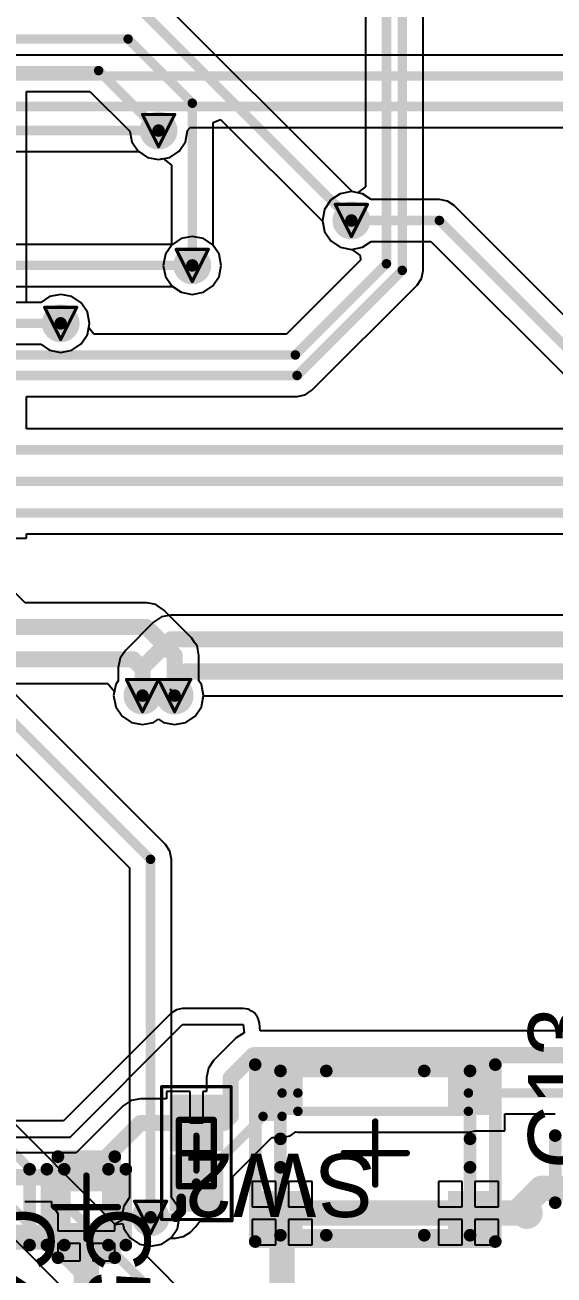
# Model space of a CAD drawing. Header units: millimetres. Extents: x 9.6 to 105, y 7.6 to 66.9.
# Drawn here: x 76.24 to 84.62, y 25.12 to 44.9 of the extents above; entities that cross this region are included whole.
import ezdxf

# ---------------------------------------------------------------- set-up
doc = ezdxf.new("R2010")
doc.units = ezdxf.units.MM
for name, color, linetype in [('BottomLayer', 5, 'Continuous'), ('BottomSolder', 6, 'Continuous'), ('DrillDrawing', 1, 'Continuous'), ('Mechanical13', 56, 'Continuous'), ('Mechanical15', 56, 'Continuous'), ('Mechanical16', 56, 'Continuous'), ('Mechanical2', 216, 'Continuous'), ('Mechanical3', 76, 'Continuous'), ('Mechanical5', 56, 'Continuous'), ('TopLayer', 1, 'Continuous'), ('TopOverlay', 2, 'Continuous'), ('TopPaste', 8, 'Continuous'), ('TopSolder', 216, 'Continuous'), ('ViaHoleLayer', 16, 'Continuous')]:
    doc.layers.add(name, color=color, linetype=linetype)
doc.styles.add('Arial', font='arial.ttf', dxfattribs={"height": 0.2})

msp = doc.modelspace()

# ---------------------------------------------------------------- hatches: boundary and pattern name
at = {"layer": 'BottomLayer'}
h = msp.add_hatch(color=5, dxfattribs=at)
edge = h.paths.add_edge_path()
edge.add_arc((78.359, 43.231), 0.2, 0, 360)
h = msp.add_hatch(color=5, dxfattribs=at)
edge = h.paths.add_edge_path()
edge.add_arc((81.41, 41.808), 0.2, 0, 360)
h = msp.add_hatch(color=5, dxfattribs=at)
edge = h.paths.add_edge_path()
edge.add_arc((78.892, 41.097), 0.2, 0, 360)
h = msp.add_hatch(color=5, dxfattribs=at)
edge = h.paths.add_edge_path()
edge.add_arc((76.81, 40.18), 0.2, 0, 360)
h = msp.add_hatch(color=5, dxfattribs=at)
edge = h.paths.add_edge_path()
edge.add_arc((78.105, 34.29), 0.2, 0, 360)
h = msp.add_hatch(color=5, dxfattribs=at)
edge = h.paths.add_edge_path()
edge.add_arc((78.613, 34.29), 0.2, 0, 360)
h = msp.add_hatch(color=5, dxfattribs=at)
edge = h.paths.add_edge_path()
edge.add_arc((78.232, 26.035), 0.2, 0, 360)
at = {"layer": 'BottomSolder'}
h = msp.add_hatch(color=6, dxfattribs=at)
edge = h.paths.add_edge_path()
edge.add_arc((78.359, 43.231), 0.3, 0, 360)
h = msp.add_hatch(color=6, dxfattribs=at)
edge = h.paths.add_edge_path()
edge.add_arc((81.41, 41.808), 0.3, 0, 360)
h = msp.add_hatch(color=6, dxfattribs=at)
edge = h.paths.add_edge_path()
edge.add_arc((78.892, 41.097), 0.3, 0, 360)
h = msp.add_hatch(color=6, dxfattribs=at)
edge = h.paths.add_edge_path()
edge.add_arc((76.81, 40.18), 0.3, 0, 360)
h = msp.add_hatch(color=6, dxfattribs=at)
edge = h.paths.add_edge_path()
edge.add_arc((78.105, 34.29), 0.3, 0, 360)
h = msp.add_hatch(color=6, dxfattribs=at)
edge = h.paths.add_edge_path()
edge.add_arc((78.613, 34.29), 0.3, 0, 360)
h = msp.add_hatch(color=6, dxfattribs=at)
edge = h.paths.add_edge_path()
edge.add_arc((78.232, 26.035), 0.3, 0, 360)
at = {"layer": 'TopLayer'}
h = msp.add_hatch(color=1, dxfattribs=at)
edge = h.paths.add_edge_path()
edge.add_arc((78.359, 43.231), 0.2, 0, 360)
h = msp.add_hatch(color=1, dxfattribs=at)
edge = h.paths.add_edge_path()
edge.add_arc((81.41, 41.808), 0.2, 0, 360)
h = msp.add_hatch(color=1, dxfattribs=at)
edge = h.paths.add_edge_path()
edge.add_arc((78.892, 41.097), 0.2, 0, 360)
h = msp.add_hatch(color=1, dxfattribs=at)
edge = h.paths.add_edge_path()
edge.add_arc((76.81, 40.18), 0.2, 0, 360)
h = msp.add_hatch(color=1, dxfattribs=at)
edge = h.paths.add_edge_path()
edge.add_arc((78.105, 34.29), 0.2, 0, 360)
h = msp.add_hatch(color=1, dxfattribs=at)
edge = h.paths.add_edge_path()
edge.add_arc((78.613, 34.29), 0.2, 0, 360)
for points in [[(80.638, 27.651), (79.988, 27.651), (79.988, 28.351), (80.638, 28.351)], [(83.588, 27.651), (82.938, 27.651), (82.938, 28.351), (83.588, 28.351)], [(79.282, 27.176), (78.632, 27.176), (78.632, 27.876), (79.282, 27.876)], [(79.282, 26.226), (78.632, 26.226), (78.632, 26.926), (79.282, 26.926)], [(77.516, 26.895), (77.516, 26.445), (76.916, 26.445), (76.916, 26.895)], [(80.638, 25.751), (79.988, 25.751), (79.988, 26.451), (80.638, 26.451)], [(83.588, 25.751), (82.938, 25.751), (82.938, 26.451), (83.588, 26.451)], [(77.516, 25.945), (77.516, 25.495), (76.916, 25.495), (76.916, 25.945)]]:
    msp.add_hatch(color=1, dxfattribs=at).paths.add_polyline_path(points)
h = msp.add_hatch(color=1, dxfattribs=at)
edge = h.paths.add_edge_path()
edge.add_arc((78.232, 26.035), 0.2, 0, 360)
at = {"layer": 'TopPaste'}
for points in [[(80.638, 27.651), (79.988, 27.651), (79.988, 28.351), (80.638, 28.351)], [(83.588, 27.651), (82.938, 27.651), (82.938, 28.351), (83.588, 28.351)], [(79.232, 27.226), (78.682, 27.226), (78.682, 27.826), (79.232, 27.826)], [(77.516, 26.895), (77.516, 26.445), (76.916, 26.445), (76.916, 26.895)], [(79.232, 26.276), (78.682, 26.276), (78.682, 26.876), (79.232, 26.876)], [(80.638, 25.751), (79.988, 25.751), (79.988, 26.451), (80.638, 26.451)], [(83.588, 25.751), (82.938, 25.751), (82.938, 26.451), (83.588, 26.451)], [(77.516, 25.945), (77.516, 25.495), (76.916, 25.495), (76.916, 25.945)]]:
    msp.add_hatch(color=8, dxfattribs=at).paths.add_polyline_path(points)
at = {"layer": 'TopSolder'}
h = msp.add_hatch(color=216, dxfattribs=at)
edge = h.paths.add_edge_path()
edge.add_arc((78.359, 43.231), 0.3, 0, 360)
h = msp.add_hatch(color=216, dxfattribs=at)
edge = h.paths.add_edge_path()
edge.add_arc((81.41, 41.808), 0.3, 0, 360)
h = msp.add_hatch(color=216, dxfattribs=at)
edge = h.paths.add_edge_path()
edge.add_arc((78.892, 41.097), 0.3, 0, 360)
h = msp.add_hatch(color=216, dxfattribs=at)
edge = h.paths.add_edge_path()
edge.add_arc((76.81, 40.18), 0.3, 0, 360)
h = msp.add_hatch(color=216, dxfattribs=at)
edge = h.paths.add_edge_path()
edge.add_arc((78.105, 34.29), 0.3, 0, 360)
h = msp.add_hatch(color=216, dxfattribs=at)
edge = h.paths.add_edge_path()
edge.add_arc((78.613, 34.29), 0.3, 0, 360)
for points in [[(80.638, 27.651), (79.988, 27.651), (79.988, 28.351), (80.638, 28.351)], [(83.588, 27.651), (82.938, 27.651), (82.938, 28.351), (83.588, 28.351)], [(79.382, 27.076), (78.532, 27.076), (78.532, 27.976), (79.382, 27.976)], [(79.382, 26.126), (78.532, 26.126), (78.532, 27.026), (79.382, 27.026)], [(77.516, 26.895), (77.516, 26.445), (76.916, 26.445), (76.916, 26.895)], [(80.638, 25.751), (79.988, 25.751), (79.988, 26.451), (80.638, 26.451)], [(83.588, 25.751), (82.938, 25.751), (82.938, 26.451), (83.588, 26.451)], [(77.516, 25.945), (77.516, 25.495), (76.916, 25.495), (76.916, 25.945)]]:
    msp.add_hatch(color=216, dxfattribs=at).paths.add_polyline_path(points)
h = msp.add_hatch(color=216, dxfattribs=at)
edge = h.paths.add_edge_path()
edge.add_arc((78.232, 26.035), 0.3, 0, 360)
at = {"layer": 'ViaHoleLayer'}
h = msp.add_hatch(color=16, dxfattribs=at)
edge = h.paths.add_edge_path()
edge.add_arc((78.359, 43.231), 0.1, 0, 360)
h = msp.add_hatch(color=16, dxfattribs=at)
edge = h.paths.add_edge_path()
edge.add_arc((81.41, 41.808), 0.1, 0, 360)
h = msp.add_hatch(color=16, dxfattribs=at)
edge = h.paths.add_edge_path()
edge.add_arc((78.892, 41.097), 0.1, 0, 360)
h = msp.add_hatch(color=16, dxfattribs=at)
edge = h.paths.add_edge_path()
edge.add_arc((76.81, 40.18), 0.1, 0, 360)
h = msp.add_hatch(color=16, dxfattribs=at)
edge = h.paths.add_edge_path()
edge.add_arc((78.105, 34.29), 0.1, 0, 360)
h = msp.add_hatch(color=16, dxfattribs=at)
edge = h.paths.add_edge_path()
edge.add_arc((78.613, 34.29), 0.1, 0, 360)
h = msp.add_hatch(color=16, dxfattribs=at)
edge = h.paths.add_edge_path()
edge.add_arc((78.232, 26.035), 0.1, 0, 360)

# ---------------------------------------------------------------- linework, layer by layer
at = {"layer": 'BottomLayer'}
for p, q in [((100.962, 44.426), (70.253, 44.426)), ((78.783, 43.055), (78.818, 43.231)), ((78.818, 43.231), (78.859, 43.28)), ((78.859, 43.28), (88.229, 43.28)), ((78.683, 42.906), (78.783, 43.055)), ((71.994, 42.899), (78.045, 42.899)), ((78.045, 42.899), (78.183, 42.807)), ((78.183, 42.807), (78.359, 42.772)), ((78.359, 42.772), (78.535, 42.807)), ((78.535, 42.807), (78.683, 42.906)), ((81.085, 42.133), (80.986, 41.984)), ((81.234, 42.232), (81.085, 42.133)), ((81.41, 42.267), (81.234, 42.232)), ((81.585, 42.232), (81.41, 42.267)), ((81.724, 42.14), (81.585, 42.232)), ((82.804, 42.14), (81.724, 42.14)), ((82.931, 42.115), (82.804, 42.14)), ((80.986, 41.984), (80.951, 41.808)), ((83.038, 42.043), (82.931, 42.115)), ((87.184, 37.897), (83.038, 42.043)), ((80.951, 41.808), (80.986, 41.633)), ((78.892, 41.556), (78.717, 41.521)), ((79.068, 41.521), (78.892, 41.556)), ((80.986, 41.633), (81.085, 41.484)), ((78.578, 41.429), (74.727, 41.429)), ((78.717, 41.521), (78.578, 41.429)), ((79.217, 41.422), (79.068, 41.521)), ((79.316, 41.273), (79.217, 41.422)), ((81.085, 41.484), (81.234, 41.385)), ((81.234, 41.385), (81.41, 41.35)), ((81.41, 41.35), (81.585, 41.385)), ((81.585, 41.385), (81.724, 41.477)), ((81.724, 41.477), (82.667, 41.477)), ((82.667, 41.477), (88.463, 35.681)), ((79.351, 41.097), (79.316, 41.273)), ((79.316, 40.922), (79.351, 41.097)), ((74.864, 40.766), (78.578, 40.766)), ((78.578, 40.766), (78.717, 40.673)), ((79.068, 40.673), (79.217, 40.773)), ((79.217, 40.773), (79.316, 40.922)), ((76.634, 40.604), (76.496, 40.511)), ((76.81, 40.639), (76.634, 40.604)), ((76.985, 40.604), (76.81, 40.639)), ((77.134, 40.504), (76.985, 40.604)), ((78.717, 40.673), (78.892, 40.638)), ((78.892, 40.638), (79.068, 40.673)), ((76.496, 40.511), (74.776, 40.511)), ((77.233, 40.356), (77.134, 40.504)), ((77.268, 40.18), (77.233, 40.356)), ((77.233, 40.004), (77.268, 40.18)), ((77.134, 39.856), (77.233, 40.004)), ((74.472, 39.849), (76.496, 39.849)), ((76.496, 39.849), (76.634, 39.756)), ((76.985, 39.756), (77.134, 39.856)), ((76.634, 39.756), (76.81, 39.721)), ((76.81, 39.721), (76.985, 39.756)), ((78.466, 31.934), (73.433, 36.967)), ((78.28, 35.451), (77.833, 35.004)), ((78.404, 35.534), (78.28, 35.451)), ((78.551, 35.563), (78.404, 35.534)), ((88.414, 35.563), (78.551, 35.563)), ((78.551, 35.563), (78.551, 35.563)), ((77.75, 34.88), (77.721, 34.733)), ((77.833, 35.004), (77.75, 34.88)), ((77.721, 34.733), (77.721, 34.733)), ((77.721, 34.733), (77.721, 34.525)), ((77.681, 34.466), (77.646, 34.29)), ((77.721, 34.525), (77.681, 34.466)), ((77.646, 34.29), (77.681, 34.114)), ((79.037, 34.114), (79.071, 34.287)), ((79.071, 34.287), (88.36, 34.287)), ((77.681, 34.114), (77.781, 33.966)), ((78.937, 33.966), (79.037, 34.114)), ((75.531, 33.931), (77.901, 31.562)), ((77.781, 33.966), (77.929, 33.866)), ((77.929, 33.866), (78.105, 33.831)), ((78.105, 33.831), (78.281, 33.866)), ((78.281, 33.866), (78.359, 33.919)), ((78.359, 33.919), (78.437, 33.866)), ((78.437, 33.866), (78.613, 33.831)), ((78.613, 33.831), (78.789, 33.866)), ((78.789, 33.866), (78.937, 33.966)), ((78.538, 31.826), (78.466, 31.934)), ((78.563, 31.699), (78.538, 31.826)), ((78.563, 26.349), (78.563, 31.699)), ((77.901, 31.562), (77.901, 26.349)), ((77.665, 25.928), (75.414, 28.179)), ((74.467, 27.299), (82.722, 19.045)), ((77.901, 26.349), (77.808, 26.211)), ((78.656, 26.211), (78.563, 26.349)), ((77.808, 26.211), (77.773, 26.035)), ((78.691, 26.035), (78.656, 26.211)), ((77.782, 25.99), (77.665, 25.928)), ((77.773, 26.035), (77.782, 25.99)), ((78.656, 25.859), (78.691, 26.035)), ((78.556, 25.711), (78.656, 25.859)), ((78.125, 25.468), (78.187, 25.585)), ((78.187, 25.585), (78.232, 25.576)), ((78.232, 25.576), (78.408, 25.611)), ((78.408, 25.611), (78.556, 25.711)), ((83.703, 19.889), (78.125, 25.468))]:
    msp.add_line(p, q, dxfattribs=at)
for points, const_width in [([(70.002, 44.094), (101.645, 44.094)], 0.15), ([(71.476, 43.612), (88.367, 43.612)], 0.15), ([(71.857, 43.231), (78.359, 43.231)], 0.15), ([(81.41, 41.808), (82.804, 41.808)], 0.15), ([(82.804, 41.808), (101.905, 22.708)], 0.15), ([(74.727, 41.097), (78.892, 41.097)], 0.15), ([(74.334, 40.18), (76.81, 40.18)], 0.15), ([(73.101, 36.83), (78.232, 31.699)], 0.15), ([(78.105, 34.733), (78.551, 35.179)], 0.254), ([(78.551, 35.179), (88.729, 35.179)], 0.254), ([(78.105, 34.29), (78.105, 34.733)], 0.254), ([(78.641, 34.55), (78.762, 34.671)], 0.254), ([(78.641, 34.318), (78.641, 34.55)], 0.254), ([(78.762, 34.671), (88.519, 34.671)], 0.254), ([(78.613, 34.29), (78.641, 34.318)], 0.254), ([(78.232, 26.035), (78.232, 31.699)], 0.15), ([(75.082, 28.042), (83.566, 19.558)], 0.15), ([(74.701, 27.534), (83.439, 18.796)], 0.15)]:
    msp.add_lwpolyline(points, dxfattribs=dict(at, const_width=const_width))
for points, const_width in [([(78.321, 43.231, 1), (78.397, 43.231, 1)], 0.075), ([(81.372, 41.808, 1), (81.447, 41.808, 1)], 0.075), ([(82.766, 41.808, 1), (82.842, 41.808, 1)], 0.075), ([(82.766, 41.808, 1), (82.842, 41.808, 1)], 0.075), ([(78.855, 41.097, 1), (78.93, 41.097, 1)], 0.075), ([(76.772, 40.18, 1), (76.847, 40.18, 1)], 0.075), ([(78.488, 35.179, 1), (78.615, 35.179, 1)], 0.127), ([(78.488, 35.179, 1), (78.615, 35.179, 1)], 0.127), ([(78.041, 34.733, 1), (78.168, 34.733, 1)], 0.127), ([(78.041, 34.733, 1), (78.168, 34.733, 1)], 0.127), ([(78.577, 34.55, 1), (78.704, 34.55, 1)], 0.127), ([(78.577, 34.55, 1), (78.704, 34.55, 1)], 0.127), ([(78.698, 34.671, 1), (78.825, 34.671, 1)], 0.127), ([(78.698, 34.671, 1), (78.825, 34.671, 1)], 0.127), ([(78.041, 34.29, 1), (78.168, 34.29, 1)], 0.127), ([(78.549, 34.29, 1), (78.677, 34.29, 1)], 0.127), ([(78.577, 34.318, 1), (78.704, 34.318, 1)], 0.127), ([(78.577, 34.318, 1), (78.704, 34.318, 1)], 0.127), ([(78.194, 31.699, 1), (78.27, 31.699, 1)], 0.075), ([(78.194, 31.699, 1), (78.27, 31.699, 1)], 0.075), ([(78.194, 26.035, 1), (78.27, 26.035, 1)], 0.075)]:
    msp.add_lwpolyline(points, format="xyb", close=True, dxfattribs=dict(at, const_width=const_width))
at = {"layer": 'DrillDrawing', "const_width": 0.0508}
for points in [[(78.105, 43.485), (78.613, 43.485)], [(78.105, 43.485), (78.359, 42.977)], [(78.359, 42.977), (78.613, 43.485)], [(81.156, 42.062), (81.664, 42.062)], [(81.156, 42.062), (81.41, 41.554)], [(81.41, 41.554), (81.664, 42.062)], [(78.638, 41.351), (79.146, 41.351)], [(78.638, 41.351), (78.892, 40.843)], [(78.892, 40.843), (79.146, 41.351)], [(76.556, 40.434), (77.064, 40.434)], [(76.556, 40.434), (76.81, 39.926)], [(76.81, 39.926), (77.064, 40.434)], [(77.851, 34.544), (78.359, 34.544)], [(77.851, 34.544), (78.105, 34.036)], [(78.105, 34.036), (78.359, 34.544)], [(78.359, 34.544), (78.867, 34.544)], [(78.359, 34.544), (78.613, 34.036)], [(78.613, 34.036), (78.867, 34.544)], [(77.978, 26.289), (78.486, 26.289)], [(77.978, 26.289), (78.232, 25.781)], [(78.232, 25.781), (78.486, 26.289)]]:
    msp.add_lwpolyline(points, dxfattribs=at)
at = {"layer": 'DrillDrawing', "const_width": 0.0254}
for points in [[(78.092, 43.485, 1), (78.118, 43.485, 1)], [(78.092, 43.485, 1), (78.118, 43.485, 1)], [(78.6, 43.485, 1), (78.626, 43.485, 1)], [(78.6, 43.485, 1), (78.626, 43.485, 1)], [(78.346, 42.977, 1), (78.372, 42.977, 1)], [(78.346, 42.977, 1), (78.372, 42.977, 1)], [(81.143, 42.062, 1), (81.168, 42.062, 1)], [(81.143, 42.062, 1), (81.168, 42.062, 1)], [(81.651, 42.062, 1), (81.676, 42.062, 1)], [(81.651, 42.062, 1), (81.676, 42.062, 1)], [(81.397, 41.554, 1), (81.422, 41.554, 1)], [(81.397, 41.554, 1), (81.422, 41.554, 1)], [(78.626, 41.351, 1), (78.651, 41.351, 1)], [(78.626, 41.351, 1), (78.651, 41.351, 1)], [(79.134, 41.351, 1), (79.159, 41.351, 1)], [(79.134, 41.351, 1), (79.159, 41.351, 1)], [(78.88, 40.843, 1), (78.905, 40.843, 1)], [(78.88, 40.843, 1), (78.905, 40.843, 1)], [(76.543, 40.434, 1), (76.568, 40.434, 1)], [(76.543, 40.434, 1), (76.568, 40.434, 1)], [(77.051, 40.434, 1), (77.076, 40.434, 1)], [(77.051, 40.434, 1), (77.076, 40.434, 1)], [(76.797, 39.926, 1), (76.822, 39.926, 1)], [(76.797, 39.926, 1), (76.822, 39.926, 1)], [(77.838, 34.544, 1), (77.864, 34.544, 1)], [(77.838, 34.544, 1), (77.864, 34.544, 1)], [(78.346, 34.544, 1), (78.372, 34.544, 1)], [(78.346, 34.544, 1), (78.372, 34.544, 1)], [(78.346, 34.544, 1), (78.372, 34.544, 1)], [(78.346, 34.544, 1), (78.372, 34.544, 1)], [(78.854, 34.544, 1), (78.88, 34.544, 1)], [(78.854, 34.544, 1), (78.88, 34.544, 1)], [(78.092, 34.036, 1), (78.118, 34.036, 1)], [(78.092, 34.036, 1), (78.118, 34.036, 1)], [(78.6, 34.036, 1), (78.626, 34.036, 1)], [(78.6, 34.036, 1), (78.626, 34.036, 1)], [(77.965, 26.289, 1), (77.991, 26.289, 1)], [(77.965, 26.289, 1), (77.991, 26.289, 1)], [(78.473, 26.289, 1), (78.499, 26.289, 1)], [(78.473, 26.289, 1), (78.499, 26.289, 1)], [(78.219, 25.781, 1), (78.245, 25.781, 1)], [(78.219, 25.781, 1), (78.245, 25.781, 1)]]:
    msp.add_lwpolyline(points, format="xyb", close=True, dxfattribs=at)
at = {"layer": 'Mechanical13', "const_width": 0.1}
for points in [[(78.682, 26.526), (78.682, 27.576)], [(78.682, 27.576), (79.232, 27.576)], [(79.232, 26.526), (79.232, 27.576)], [(78.682, 26.526), (79.232, 26.526)]]:
    msp.add_lwpolyline(points, dxfattribs=at)
at = {"layer": 'Mechanical13', "const_width": 0.05}
for points in [[(78.657, 27.576, 1), (78.707, 27.576, 1)], [(78.657, 27.576, 1), (78.707, 27.576, 1)], [(79.207, 27.576, 1), (79.257, 27.576, 1)], [(79.207, 27.576, 1), (79.257, 27.576, 1)], [(78.657, 26.526, 1), (78.707, 26.526, 1)], [(78.657, 26.526, 1), (78.707, 26.526, 1)], [(79.207, 26.526, 1), (79.257, 26.526, 1)], [(79.207, 26.526, 1), (79.257, 26.526, 1)]]:
    msp.add_lwpolyline(points, format="xyb", close=True, dxfattribs=at)
at = {"layer": 'Mechanical15'}
for points, const_width in [([(78.407, 26.001), (78.407, 28.101)], 0.05), ([(78.407, 28.101), (79.507, 28.101)], 0.05), ([(79.507, 26.001), (79.507, 28.101)], 0.05), ([(78.957, 26.776), (78.957, 27.326)], 0.1), ([(78.682, 27.051), (79.232, 27.051)], 0.1), ([(78.407, 26.001), (79.507, 26.001)], 0.05)]:
    msp.add_lwpolyline(points, dxfattribs=dict(at, const_width=const_width))
for points, const_width in [([(78.394, 28.101, 1), (78.419, 28.101, 1)], 0.025), ([(78.394, 28.101, 1), (78.419, 28.101, 1)], 0.025), ([(79.494, 28.101, 1), (79.519, 28.101, 1)], 0.025), ([(79.494, 28.101, 1), (79.519, 28.101, 1)], 0.025), ([(78.932, 27.326, 1), (78.982, 27.326, 1)], 0.05), ([(78.657, 27.051, 1), (78.707, 27.051, 1)], 0.05), ([(79.207, 27.051, 1), (79.257, 27.051, 1)], 0.05), ([(78.932, 26.776, 1), (78.982, 26.776, 1)], 0.05), ([(78.394, 26.001, 1), (78.419, 26.001, 1)], 0.025), ([(78.394, 26.001, 1), (78.419, 26.001, 1)], 0.025), ([(79.494, 26.001, 1), (79.519, 26.001, 1)], 0.025), ([(79.494, 26.001, 1), (79.519, 26.001, 1)], 0.025)]:
    msp.add_lwpolyline(points, format="xyb", close=True, dxfattribs=dict(at, const_width=const_width))
at = {"layer": 'Mechanical16', "const_width": 0.1}
for points in [[(81.788, 26.551), (81.788, 27.551)], [(81.288, 27.051), (82.288, 27.051)], [(77.216, 25.695), (77.216, 26.695)], [(76.716, 26.195), (77.716, 26.195)]]:
    msp.add_lwpolyline(points, dxfattribs=at)
at = {"layer": 'Mechanical16', "const_width": 0.05}
for points in [[(81.763, 27.551, 1), (81.813, 27.551, 1)], [(81.263, 27.051, 1), (81.313, 27.051, 1)], [(82.263, 27.051, 1), (82.313, 27.051, 1)], [(77.191, 26.695, 1), (77.241, 26.695, 1)], [(81.763, 26.551, 1), (81.813, 26.551, 1)], [(76.691, 26.195, 1), (76.741, 26.195, 1)], [(77.691, 26.195, 1), (77.741, 26.195, 1)], [(77.191, 25.695, 1), (77.241, 25.695, 1)]]:
    msp.add_lwpolyline(points, format="xyb", close=True, dxfattribs=at)
at = {"layer": 'Mechanical2', "const_width": 0.2}
for points in [[(80.288, 25.751), (80.288, 28.351)], [(80.288, 28.351), (83.288, 28.351)], [(83.288, 25.751), (83.288, 28.351)], [(76.866, 26.795), (77.566, 26.795)], [(76.866, 25.595), (76.866, 26.795)], [(77.566, 25.595), (77.566, 26.795)], [(80.288, 25.751), (83.288, 25.751)], [(76.866, 25.595), (77.566, 25.595)]]:
    msp.add_lwpolyline(points, dxfattribs=at)
at = {"layer": 'Mechanical2', "const_width": 0.1}
for points in [[(80.238, 28.351, 1), (80.338, 28.351, 1)], [(80.238, 28.351, 1), (80.338, 28.351, 1)], [(83.238, 28.351, 1), (83.338, 28.351, 1)], [(83.238, 28.351, 1), (83.338, 28.351, 1)], [(76.816, 26.795, 1), (76.916, 26.795, 1)], [(76.816, 26.795, 1), (76.916, 26.795, 1)], [(77.516, 26.795, 1), (77.616, 26.795, 1)], [(77.516, 26.795, 1), (77.616, 26.795, 1)], [(80.238, 25.751, 1), (80.338, 25.751, 1)], [(80.238, 25.751, 1), (80.338, 25.751, 1)], [(83.238, 25.751, 1), (83.338, 25.751, 1)], [(83.238, 25.751, 1), (83.338, 25.751, 1)], [(76.816, 25.595, 1), (76.916, 25.595, 1)], [(76.816, 25.595, 1), (76.916, 25.595, 1)], [(77.516, 25.595, 1), (77.616, 25.595, 1)], [(77.516, 25.595, 1), (77.616, 25.595, 1)]]:
    msp.add_lwpolyline(points, format="xyb", close=True, dxfattribs=at)
at = {"layer": 'Mechanical3', "const_width": 0.2}
for points in [[(79.888, 25.651), (79.888, 28.451)], [(79.888, 28.451), (83.688, 28.451)], [(83.688, 25.651), (83.688, 28.451)], [(76.766, 26.995), (77.666, 26.995)], [(76.766, 25.395), (76.766, 26.995)], [(77.666, 25.395), (77.666, 26.995)], [(79.888, 25.651), (83.688, 25.651)], [(76.766, 25.395), (77.666, 25.395)]]:
    msp.add_lwpolyline(points, dxfattribs=at)
at = {"layer": 'Mechanical3', "const_width": 0.1}
for points in [[(79.838, 28.451, 1), (79.938, 28.451, 1)], [(79.838, 28.451, 1), (79.938, 28.451, 1)], [(83.638, 28.451, 1), (83.738, 28.451, 1)], [(83.638, 28.451, 1), (83.738, 28.451, 1)], [(76.716, 26.995, 1), (76.816, 26.995, 1)], [(76.716, 26.995, 1), (76.816, 26.995, 1)], [(77.616, 26.995, 1), (77.716, 26.995, 1)], [(77.616, 26.995, 1), (77.716, 26.995, 1)], [(79.838, 25.651, 1), (79.938, 25.651, 1)], [(79.838, 25.651, 1), (79.938, 25.651, 1)], [(83.638, 25.651, 1), (83.738, 25.651, 1)], [(83.638, 25.651, 1), (83.738, 25.651, 1)], [(76.716, 25.395, 1), (76.816, 25.395, 1)], [(76.716, 25.395, 1), (76.816, 25.395, 1)], [(77.616, 25.395, 1), (77.716, 25.395, 1)], [(77.616, 25.395, 1), (77.716, 25.395, 1)]]:
    msp.add_lwpolyline(points, format="xyb", close=True, dxfattribs=at)
at = {"layer": 'Mechanical5', "const_width": 0.2}
for points in [[(79.888, 25.651), (79.888, 28.451)], [(79.888, 28.451), (83.688, 28.451)], [(83.688, 25.651), (83.688, 28.451)], [(76.766, 26.995), (77.666, 26.995)], [(76.766, 25.395), (76.766, 26.995)], [(77.666, 25.395), (77.666, 26.995)], [(79.888, 25.651), (83.688, 25.651)], [(76.766, 25.395), (77.666, 25.395)]]:
    msp.add_lwpolyline(points, dxfattribs=at)
at = {"layer": 'Mechanical5', "const_width": 0.1}
for points in [[(79.838, 28.451, 1), (79.938, 28.451, 1)], [(79.838, 28.451, 1), (79.938, 28.451, 1)], [(83.638, 28.451, 1), (83.738, 28.451, 1)], [(83.638, 28.451, 1), (83.738, 28.451, 1)], [(76.716, 26.995, 1), (76.816, 26.995, 1)], [(76.716, 26.995, 1), (76.816, 26.995, 1)], [(77.616, 26.995, 1), (77.716, 26.995, 1)], [(77.616, 26.995, 1), (77.716, 26.995, 1)], [(79.838, 25.651, 1), (79.938, 25.651, 1)], [(79.838, 25.651, 1), (79.938, 25.651, 1)], [(83.638, 25.651, 1), (83.738, 25.651, 1)], [(83.638, 25.651, 1), (83.738, 25.651, 1)], [(76.716, 25.395, 1), (76.816, 25.395, 1)], [(76.716, 25.395, 1), (76.816, 25.395, 1)], [(77.616, 25.395, 1), (77.716, 25.395, 1)], [(77.616, 25.395, 1), (77.716, 25.395, 1)]]:
    msp.add_lwpolyline(points, format="xyb", close=True, dxfattribs=at)
at = {"layer": 'TopLayer'}
for p, q in [((82.547, 41.019), (82.547, 50.532)), ((81.422, 42.265), (77.273, 46.414)), ((81.634, 45.932), (81.634, 42.341)), ((76.267, 42.78), (76.267, 43.849)), ((76.267, 43.849), (77.273, 43.849)), ((77.273, 43.849), (77.903, 43.219)), ((79.224, 43.36), (79.341, 43.408)), ((79.224, 41.411), (79.224, 43.36)), ((79.341, 43.408), (80.953, 41.796)), ((77.903, 43.219), (77.935, 43.055)), ((77.935, 43.055), (78.035, 42.906)), ((76.267, 41.78), (76.267, 42.78)), ((78.035, 42.906), (78.183, 42.807)), ((78.183, 42.807), (78.359, 42.772)), ((78.359, 42.772), (78.434, 42.787)), ((78.434, 42.787), (78.561, 42.683)), ((78.561, 42.683), (78.561, 41.411)), ((81.634, 42.341), (81.507, 42.248)), ((81.507, 42.248), (81.422, 42.265)), ((76.267, 40.511), (76.267, 41.78)), ((80.953, 41.796), (80.986, 41.633)), ((80.986, 41.633), (81.085, 41.484)), ((78.561, 41.411), (78.469, 41.273)), ((79.316, 41.273), (79.224, 41.411)), ((81.085, 41.484), (81.234, 41.385)), ((81.234, 41.385), (81.41, 41.35)), ((81.41, 41.35), (81.419, 41.351)), ((81.419, 41.351), (81.547, 41.254)), ((78.469, 41.273), (78.434, 41.097)), ((79.351, 41.097), (79.316, 41.273)), ((81.553, 41.178), (80.386, 40.011)), ((81.547, 41.254), (81.553, 41.178)), ((78.434, 41.097), (78.469, 40.922)), ((79.316, 40.922), (79.351, 41.097)), ((82.531, 40.938), (82.547, 41.019)), ((78.469, 40.922), (78.568, 40.773)), ((78.568, 40.773), (78.717, 40.673)), ((79.068, 40.673), (79.217, 40.773)), ((79.217, 40.773), (79.316, 40.922)), ((80.786, 39.121), (82.45, 40.785)), ((82.45, 40.785), (82.522, 40.892)), ((82.522, 40.892), (82.531, 40.938)), ((76.634, 40.604), (76.496, 40.511)), ((76.81, 40.639), (76.634, 40.604)), ((76.985, 40.604), (76.81, 40.639)), ((77.134, 40.504), (76.985, 40.604)), ((78.717, 40.673), (78.892, 40.638)), ((78.892, 40.638), (79.068, 40.673)), ((76.496, 40.511), (76.267, 40.511)), ((77.233, 40.356), (77.134, 40.504)), ((77.268, 40.18), (77.233, 40.356)), ((77.254, 40.11), (77.268, 40.18)), ((77.335, 40.011), (77.254, 40.11)), ((80.386, 40.011), (77.335, 40.011)), ((76.267, 38.511), (76.267, 39.024)), ((76.267, 39.024), (80.552, 39.024)), ((80.552, 39.024), (80.679, 39.049)), ((80.679, 39.049), (80.786, 39.121)), ((87.55, 38.511), (76.267, 38.511)), ((76.267, 36.78), (76.267, 36.849)), ((76.267, 36.849), (87.27, 36.849)), ((76.248, 35.758), (75.343, 36.663)), ((75.392, 36.78), (76.267, 36.78)), ((78.167, 35.758), (76.248, 35.758)), ((78.205, 35.75), (78.167, 35.758)), ((78.167, 35.758), (78.167, 35.758)), ((78.167, 35.758), (78.167, 35.758)), ((78.314, 35.729), (78.205, 35.75)), ((78.376, 35.687), (78.314, 35.729)), ((78.314, 35.729), (78.314, 35.729)), ((78.314, 35.729), (78.314, 35.729)), ((78.438, 35.646), (78.376, 35.687)), ((78.885, 35.199), (78.438, 35.646)), ((78.93, 35.132), (78.885, 35.199)), ((78.885, 35.199), (78.885, 35.199)), ((78.885, 35.199), (78.885, 35.199)), ((78.968, 35.075), (78.93, 35.132)), ((78.979, 35.018), (78.968, 35.075)), ((78.968, 35.075), (78.968, 35.075)), ((78.968, 35.075), (78.968, 35.075)), ((78.997, 34.927), (78.979, 35.018)), ((78.997, 34.525), (78.997, 34.927)), ((78.997, 34.927), (78.997, 34.927)), ((75.878, 34.481), (77.555, 34.481)), ((77.555, 34.481), (77.659, 34.354)), ((79.037, 34.466), (78.997, 34.525)), ((79.072, 34.29), (79.037, 34.466)), ((77.659, 34.354), (77.646, 34.29)), ((77.646, 34.29), (77.681, 34.114)), ((79.037, 34.114), (79.072, 34.29)), ((77.681, 34.114), (77.781, 33.966)), ((78.937, 33.966), (79.037, 34.114)), ((77.781, 33.966), (77.929, 33.866)), ((77.929, 33.866), (78.105, 33.831)), ((78.105, 33.831), (78.281, 33.866)), ((78.281, 33.866), (78.359, 33.919)), ((78.359, 33.919), (78.437, 33.866)), ((78.437, 33.866), (78.613, 33.831)), ((78.613, 33.831), (78.789, 33.866)), ((78.789, 33.866), (78.937, 33.966)), ((78.642, 29.318), (78.56, 29.263)), ((78.74, 29.338), (78.642, 29.318)), ((79.7, 29.338), (78.74, 29.338)), ((79.737, 29.331), (79.7, 29.338)), ((79.774, 29.327), (79.737, 29.331)), ((79.786, 29.321), (79.774, 29.327)), ((79.798, 29.318), (79.786, 29.321)), ((79.829, 29.298), (79.798, 29.318)), ((79.862, 29.28), (79.829, 29.298)), ((79.87, 29.27), (79.862, 29.28)), ((78.56, 29.263), (76.856, 27.56)), ((76.962, 27.305), (78.74, 29.083)), ((78.74, 29.083), (79.7, 29.083)), ((79.7, 29.083), (79.713, 28.956)), ((79.881, 29.263), (79.87, 29.27)), ((79.901, 29.232), (79.881, 29.263)), ((79.925, 29.203), (79.901, 29.232)), ((79.929, 29.191), (79.925, 29.203)), ((79.936, 29.181), (79.929, 29.191)), ((79.943, 29.144), (79.936, 29.181)), ((79.954, 29.108), (79.943, 29.144)), ((79.966, 28.985), (79.954, 29.108)), ((79.711, 28.956), (79.586, 28.872)), ((79.713, 28.956), (79.711, 28.956)), ((91.034, 28.985), (79.966, 28.985)), ((79.586, 28.872), (79.23, 28.517)), ((79.23, 28.517), (79.147, 28.392)), ((79.147, 28.392), (79.118, 28.245)), ((79.118, 28.245), (79.118, 28.245)), ((79.118, 28.245), (79.118, 28.026)), ((78.072, 27.91), (77.925, 27.881)), ((78.482, 27.91), (78.072, 27.91)), ((78.072, 27.91), (78.072, 27.91)), ((78.857, 28.026), (78.482, 28.026)), ((78.482, 28.026), (78.482, 27.91)), ((78.857, 27.526), (78.857, 28.026)), ((79.118, 28.026), (79.057, 28.026)), ((79.057, 28.026), (79.057, 27.526)), ((77.8, 27.798), (77.057, 27.054)), ((77.925, 27.881), (77.8, 27.798)), ((76.856, 27.56), (74.958, 27.56)), ((79.057, 27.526), (78.857, 27.526)), ((83.838, 27.401), (83.838, 27.67)), ((83.838, 27.67), (84.638, 27.67)), ((73.098, 27.305), (76.962, 27.305)), ((79.532, 26.682), (80.15, 27.3)), ((80.15, 27.3), (80.313, 27.3)), ((80.313, 27.3), (80.44, 27.326)), ((80.44, 27.326), (80.531, 27.386)), ((80.531, 27.386), (80.563, 27.38)), ((80.563, 27.38), (83.263, 27.38)), ((83.263, 27.38), (83.368, 27.401)), ((83.368, 27.401), (83.838, 27.401)), ((77.057, 27.054), (73.265, 27.054)), ((79.532, 25.976), (79.532, 26.682)), ((80.213, 26.601), (79.838, 26.601)), ((79.838, 26.601), (79.838, 26.201)), ((80.213, 26.201), (80.213, 26.601)), ((80.788, 26.601), (80.413, 26.601)), ((80.413, 26.601), (80.413, 26.201)), ((80.788, 26.201), (80.788, 26.601)), ((83.163, 26.601), (82.788, 26.601)), ((82.788, 26.601), (82.788, 26.201)), ((83.163, 26.201), (83.163, 26.601)), ((83.738, 26.601), (83.363, 26.601)), ((83.363, 26.601), (83.363, 26.201)), ((83.738, 26.201), (83.738, 26.601)), ((76.242, 26.286), (76.666, 26.286)), ((76.666, 26.286), (76.666, 26.195)), ((76.666, 26.195), (76.701, 26.195)), ((76.701, 26.195), (76.766, 26.095)), ((79.838, 26.201), (80.213, 26.201)), ((80.413, 26.201), (80.788, 26.201)), ((82.788, 26.201), (83.163, 26.201)), ((83.363, 26.201), (83.738, 26.201)), ((76.766, 26.095), (76.766, 26.068)), ((76.766, 26.068), (76.766, 25.82)), ((77.666, 25.923), (77.793, 25.935)), ((77.666, 25.82), (77.666, 25.923)), ((77.793, 25.935), (77.808, 25.859)), ((78.951, 25.889), (79.01, 25.976)), ((79.01, 25.976), (79.532, 25.976)), ((80.213, 26.001), (79.838, 26.001)), ((79.838, 26.001), (79.838, 25.601)), ((80.213, 25.601), (80.213, 26.001)), ((80.788, 26.001), (80.413, 26.001)), ((80.413, 26.001), (80.413, 25.601)), ((80.788, 25.601), (80.788, 26.001)), ((83.163, 26.001), (82.788, 26.001)), ((82.788, 26.001), (82.788, 25.601)), ((83.163, 25.601), (83.163, 26.001)), ((83.738, 26.001), (83.363, 26.001)), ((83.363, 26.001), (83.363, 25.601)), ((83.738, 25.601), (83.738, 26.001)), ((76.766, 25.82), (77.216, 25.82)), ((77.216, 25.82), (77.666, 25.82)), ((77.808, 25.859), (77.908, 25.711)), ((78.629, 25.704), (78.756, 25.729)), ((78.756, 25.729), (78.863, 25.801)), ((78.863, 25.801), (78.951, 25.889)), ((77.116, 25.62), (76.766, 25.62)), ((76.766, 25.62), (76.766, 25.345)), ((77.116, 25.345), (77.116, 25.62)), ((77.666, 25.62), (77.316, 25.62)), ((77.316, 25.62), (77.316, 25.345)), ((77.666, 25.345), (77.666, 25.62)), ((77.908, 25.711), (78.056, 25.611)), ((78.056, 25.611), (78.232, 25.576)), ((78.232, 25.576), (78.408, 25.611)), ((78.408, 25.611), (78.546, 25.704)), ((78.546, 25.704), (78.629, 25.704)), ((79.838, 25.601), (80.213, 25.601)), ((80.413, 25.601), (80.788, 25.601)), ((82.788, 25.601), (83.163, 25.601)), ((83.363, 25.601), (83.738, 25.601)), ((76.766, 25.345), (77.116, 25.345)), ((77.316, 25.345), (77.666, 25.345))]:
    msp.add_line(p, q, dxfattribs=at)
for points, const_width in [([(81.966, 41.123), (81.966, 51.283)], 0.15), ([(82.216, 41.019), (82.216, 50.669)], 0.15), ([(77.038, 46.18), (81.41, 41.808)], 0.15), ([(75.417, 44.68), (77.876, 44.68)], 0.15), ([(77.876, 44.68), (78.892, 43.664)], 0.15), ([(75.417, 44.18), (77.41, 44.18)], 0.15), ([(77.41, 44.18), (78.359, 43.231)], 0.15), ([(78.892, 41.097), (78.892, 43.664)], 0.15), ([(80.523, 39.68), (81.966, 41.123)], 0.15), ([(80.552, 39.355), (82.216, 41.019)], 0.15), ([(75.417, 40.18), (76.81, 40.18)], 0.15), ([(75.417, 39.68), (80.523, 39.68)], 0.15), ([(76.03, 39.355), (80.552, 39.355)], 0.15), ([(75.417, 38.18), (87.55, 38.18)], 0.15), ([(75.417, 37.68), (87.261, 37.68)], 0.15), ([(75.417, 37.18), (87.407, 37.18)], 0.15), ([(76.089, 35.374), (78.167, 35.374)], 0.254), ([(78.167, 35.374), (78.613, 34.927)], 0.254), ([(78.613, 34.29), (78.613, 34.927)], 0.254), ([(75.878, 34.866), (77.956, 34.866)], 0.254), ([(77.956, 34.866), (78.105, 34.717)], 0.254), ([(78.105, 34.29), (78.105, 34.717)], 0.254), ([(79.502, 28.245), (79.858, 28.6)], 0.254), ([(79.858, 28.6), (91.034, 28.6)], 0.254), ([(79.502, 27.635), (79.502, 28.245)], 0.254), ([(80.313, 27.632), (80.313, 28.001)], 0.15), ([(80.313, 28.001), (80.563, 28.001)], 0.15), ([(80.563, 27.712), (80.563, 28.001)], 0.15), ([(83.263, 28.001), (84.775, 28.001)], 0.15), ([(83.263, 27.712), (83.263, 28.001)], 0.15), ([(78.957, 26.576), (80.012, 27.632)], 0.15), ([(79.393, 27.526), (79.502, 27.635)], 0.254), ([(80.012, 27.632), (80.313, 27.632)], 0.15), ([(80.563, 27.712), (83.263, 27.712)], 0.15), ([(77.216, 26.67), (78.072, 27.526)], 0.254), ([(78.072, 27.526), (78.957, 27.526)], 0.254), ([(78.957, 27.526), (79.393, 27.526)], 0.254), ([(75.692, 26.67), (77.216, 26.67)], 0.254), ([(78.717, 26.336), (78.957, 26.576)], 0.15), ([(84.023, 26.101), (84.416, 26.494)], 0.4), ([(84.416, 26.494), (85.217, 26.494)], 0.4), ([(78.717, 26.123), (78.717, 26.336)], 0.15), ([(78.232, 26.035), (78.629, 26.035)], 0.15), ([(78.629, 26.035), (78.717, 26.123)], 0.15), ([(80.313, 19.886), (80.313, 26.101)], 0.4), ([(80.313, 26.101), (83.263, 26.101)], 0.4), ([(83.263, 26.101), (84.023, 26.101)], 0.4), ([(75.692, 25.72), (77.216, 25.72)], 0.4), ([(77.216, 23.444), (77.216, 25.72)], 0.4)]:
    msp.add_lwpolyline(points, dxfattribs=dict(at, const_width=const_width))
for points, const_width in [([(77.839, 44.68, 1), (77.914, 44.68, 1)], 0.075), ([(77.839, 44.68, 1), (77.914, 44.68, 1)], 0.075), ([(77.372, 44.18, 1), (77.447, 44.18, 1)], 0.075), ([(77.372, 44.18, 1), (77.447, 44.18, 1)], 0.075), ([(78.855, 43.664, 1), (78.93, 43.664, 1)], 0.075), ([(78.855, 43.664, 1), (78.93, 43.664, 1)], 0.075), ([(78.321, 43.231, 1), (78.397, 43.231, 1)], 0.075), ([(81.372, 41.808, 1), (81.447, 41.808, 1)], 0.075), ([(78.855, 41.097, 1), (78.93, 41.097, 1)], 0.075), ([(81.928, 41.123, 1), (82.003, 41.123, 1)], 0.075), ([(81.928, 41.123, 1), (82.003, 41.123, 1)], 0.075), ([(82.178, 41.019, 1), (82.253, 41.019, 1)], 0.075), ([(82.178, 41.019, 1), (82.253, 41.019, 1)], 0.075), ([(76.772, 40.18, 1), (76.847, 40.18, 1)], 0.075), ([(80.486, 39.68, 1), (80.561, 39.68, 1)], 0.075), ([(80.486, 39.68, 1), (80.561, 39.68, 1)], 0.075), ([(80.514, 39.355, 1), (80.589, 39.355, 1)], 0.075), ([(80.514, 39.355, 1), (80.589, 39.355, 1)], 0.075), ([(78.103, 35.374, 1), (78.23, 35.374, 1)], 0.127), ([(78.103, 35.374, 1), (78.23, 35.374, 1)], 0.127), ([(78.549, 34.927, 1), (78.677, 34.927, 1)], 0.127), ([(78.549, 34.927, 1), (78.677, 34.927, 1)], 0.127), ([(77.893, 34.866, 1), (78.02, 34.866, 1)], 0.127), ([(77.893, 34.866, 1), (78.02, 34.866, 1)], 0.127), ([(78.041, 34.717, 1), (78.168, 34.717, 1)], 0.127), ([(78.041, 34.717, 1), (78.168, 34.717, 1)], 0.127), ([(78.041, 34.29, 1), (78.168, 34.29, 1)], 0.127), ([(78.549, 34.29, 1), (78.677, 34.29, 1)], 0.127), ([(79.794, 28.6, 1), (79.921, 28.6, 1)], 0.127), ([(79.794, 28.6, 1), (79.921, 28.6, 1)], 0.127), ([(79.438, 28.245, 1), (79.565, 28.245, 1)], 0.127), ([(79.438, 28.245, 1), (79.565, 28.245, 1)], 0.127), ([(80.276, 28.001, 1), (80.351, 28.001, 1)], 0.075), ([(80.276, 28.001, 1), (80.351, 28.001, 1)], 0.075), ([(80.526, 28.001, 1), (80.601, 28.001, 1)], 0.075), ([(80.526, 28.001, 1), (80.601, 28.001, 1)], 0.075), ([(83.225, 28.001, 1), (83.3, 28.001, 1)], 0.075), ([(83.225, 28.001, 1), (83.3, 28.001, 1)], 0.075), ([(79.438, 27.635, 1), (79.565, 27.635, 1)], 0.127), ([(79.438, 27.635, 1), (79.565, 27.635, 1)], 0.127), ([(79.975, 27.632, 1), (80.05, 27.632, 1)], 0.075), ([(79.975, 27.632, 1), (80.05, 27.632, 1)], 0.075), ([(80.276, 27.632, 1), (80.351, 27.632, 1)], 0.075), ([(80.276, 27.632, 1), (80.351, 27.632, 1)], 0.075), ([(80.526, 27.712, 1), (80.601, 27.712, 1)], 0.075), ([(80.526, 27.712, 1), (80.601, 27.712, 1)], 0.075), ([(83.225, 27.712, 1), (83.3, 27.712, 1)], 0.075), ([(83.225, 27.712, 1), (83.3, 27.712, 1)], 0.075), ([(78.008, 27.526, 1), (78.135, 27.526, 1)], 0.127), ([(78.008, 27.526, 1), (78.135, 27.526, 1)], 0.127), ([(78.893, 27.526, 1), (79.02, 27.526, 1)], 0.127), ([(78.893, 27.526, 1), (79.02, 27.526, 1)], 0.127), ([(79.329, 27.526, 1), (79.456, 27.526, 1)], 0.127), ([(79.329, 27.526, 1), (79.456, 27.526, 1)], 0.127), ([(77.153, 26.67, 1), (77.279, 26.67, 1)], 0.127), ([(77.153, 26.67, 1), (77.279, 26.67, 1)], 0.127), ([(78.919, 26.576, 1), (78.994, 26.576, 1)], 0.075), ([(78.919, 26.576, 1), (78.994, 26.576, 1)], 0.075), ([(84.316, 26.494, 1), (84.516, 26.494, 1)], 0.2), ([(84.316, 26.494, 1), (84.516, 26.494, 1)], 0.2), ([(78.679, 26.336, 1), (78.754, 26.336, 1)], 0.075), ([(78.679, 26.336, 1), (78.754, 26.336, 1)], 0.075), ([(78.194, 26.035, 1), (78.27, 26.035, 1)], 0.075), ([(78.591, 26.035, 1), (78.666, 26.035, 1)], 0.075), ([(78.591, 26.035, 1), (78.666, 26.035, 1)], 0.075), ([(78.679, 26.123, 1), (78.754, 26.123, 1)], 0.075), ([(78.679, 26.123, 1), (78.754, 26.123, 1)], 0.075), ([(80.213, 26.101, 1), (80.413, 26.101, 1)], 0.2), ([(80.213, 26.101, 1), (80.413, 26.101, 1)], 0.2), ([(83.163, 26.101, 1), (83.363, 26.101, 1)], 0.2), ([(83.163, 26.101, 1), (83.363, 26.101, 1)], 0.2), ([(83.923, 26.101, 1), (84.123, 26.101, 1)], 0.2), ([(83.923, 26.101, 1), (84.123, 26.101, 1)], 0.2), ([(77.116, 25.72, 1), (77.316, 25.72, 1)], 0.2), ([(77.116, 25.72, 1), (77.316, 25.72, 1)], 0.2)]:
    msp.add_lwpolyline(points, format="xyb", close=True, dxfattribs=dict(at, const_width=const_width))
at = {"layer": 'TopOverlay', "const_width": 0.2}
for points in [[(81.013, 28.351), (82.563, 28.351)], [(80.288, 26.826), (80.288, 27.276)], [(83.288, 26.826), (83.288, 27.276)], [(84.636, 26.266), (84.636, 27.328)], [(76.317, 25.595), (76.317, 26.795)], [(76.591, 25.595), (76.591, 26.795)], [(77.841, 25.595), (77.841, 26.795)], [(81.013, 25.751), (82.563, 25.751)]]:
    msp.add_lwpolyline(points, dxfattribs=at)
at = {"layer": 'TopOverlay'}
for points, const_width in [([(80.963, 28.351, 1), (81.063, 28.351, 1)], 0.1), ([(82.513, 28.351, 1), (82.613, 28.351, 1)], 0.1), ([(80.238, 27.276, 1), (80.338, 27.276, 1)], 0.1), ([(83.238, 27.276, 1), (83.338, 27.276, 1)], 0.1), ([(84.586, 27.328, 1), (84.686, 27.328, 1)], 0.1), ([(80.238, 26.826, 1), (80.338, 26.826, 1)], 0.1), ([(83.238, 26.826, 1), (83.338, 26.826, 1)], 0.1), ([(76.267, 26.795, 1), (76.367, 26.795, 1)], 0.1), ([(76.541, 26.795, 1), (76.641, 26.795, 1)], 0.1), ([(77.791, 26.795, 1), (77.891, 26.795, 1)], 0.1), ([(84.313, 26.101, 1), (84.063, 26.101, 1)], 0.25), ([(84.586, 26.266, 1), (84.686, 26.266, 1)], 0.1), ([(84.001, 26.101, 1), (84.125, 26.101, 1)], 0.125), ([(84.251, 26.101, 1), (84.376, 26.101, 1)], 0.125), ([(80.963, 25.751, 1), (81.063, 25.751, 1)], 0.1), ([(82.513, 25.751, 1), (82.613, 25.751, 1)], 0.1), ([(76.267, 25.595, 1), (76.367, 25.595, 1)], 0.1), ([(76.541, 25.595, 1), (76.641, 25.595, 1)], 0.1), ([(77.791, 25.595, 1), (77.891, 25.595, 1)], 0.1)]:
    msp.add_lwpolyline(points, format="xyb", close=True, dxfattribs=dict(at, const_width=const_width))

# ---------------------------------------------------------------- texts
at = {"layer": 'Mechanical5', "style": 'Arial'}
for s, rotation, p in [('C13', 90, (85.206, 26.797)), ('SW2', 180, (81.788, 27.04)), ('C4', 270, (75.703, 26.195)), ('C5', 270, (77.227, 26.195))]:
    msp.add_text(s, height=1, rotation=rotation, dxfattribs=at).set_placement(p)

doc.saveas('drawing.dxf')
